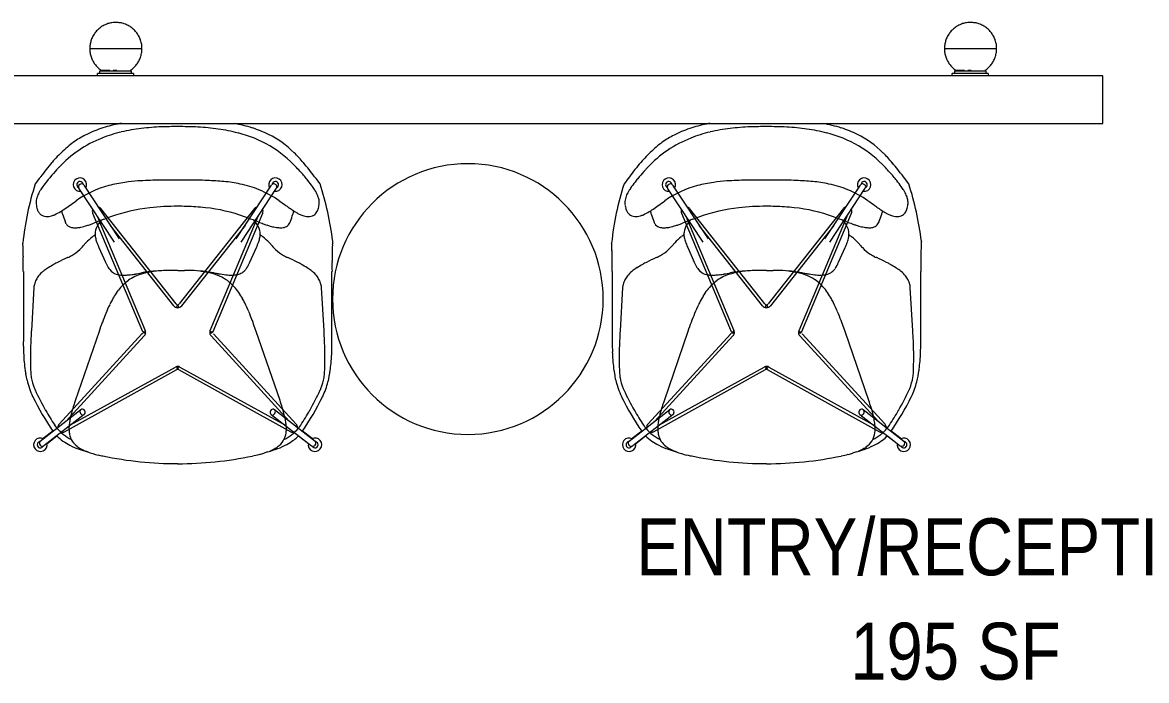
# Model space of a CAD drawing. Header units: inches. Extents: x 46946 to 48441, y 40324 to 42003.
# Drawn here: x 47480.5 to 47598.8, y 40773.7 to 40843 of the extents above; entities that cross this region are included whole.
import ezdxf

# ---------------------------------------------------------------- set-up
doc = ezdxf.new("R2010")
doc.units = ezdxf.units.IN
doc.header["$MEASUREMENT"] = 0
for name, color, linetype, lineweight in [('A-AREA-IDEN', 2, 'Continuous', 9), ('E-LITE-EQPM', 33, 'Continuous', 9), ('I-FURN', 30, 'Continuous', 9), ('I-WALL', 2, 'Continuous', 9)]:
    doc.layers.add(name, color=color, linetype=linetype, lineweight=lineweight)
doc.styles.add('Arial Narrow_2', font='ARIALN.TTF', dxfattribs={"height": 6})

# ---------------------------------------------------------------- blocks, each defined once
blk = doc.blocks.new('HermanMiller_Collection_Nelson_PedestalTable - Vnr Top 26H 28 1_2Dia-1172715-Level 06 - Furniture')
at = {"layer": 'I-FURN'}
for start, end in [(90, 270), (90, 270), (270, 90), (270, 90)]:
    blk.add_arc((0, 0), 14.25, start, end, dxfattribs=at)
blk = doc.blocks.new('LOUNGE_HermanMiller_Collection_Striad_Low-BackLoungeChairWireBase_2018 - Mid-Back Wire Base-V136-Level 06 - Furniture')
at = {"layer": 'I-FURN'}
for p, q in [((0, 16.25), (-6.31, 16.25)), ((-0.06, 15.41), (-4.6, 15.15)), ((8.23, 10.19), (11.55, 14.47)), ((8.76, 9.84), (12.05, 14.08)), ((11.3, 14.15), (10.52, 13.14)), ((11, 12.73), (11.8, 13.76)), ((9.79, 12.49), (0.26, 3.76)), ((4.03, 0.09), (10.58, 11.91)), ((-7.76, 11.61), (-7.78, 11.57)), ((7.29, 10.78), (0.02, 8.28)), ((9.45, 11.75), (0.47, 3.53)), ((3.76, 0.24), (9.86, 11.27)), ((-9.73, 6.15), (-15.41, 9.89)), ((-9.38, 6.67), (-15.07, 10.41)), ((-9.32, 9.66), (-9.01, 9.94)), ((0.03, 3.72), (-12.46, 8.96)), ((-0.09, 3.43), (-12.14, 8.49)), ((-7.28, 7.6), (-8.82, 8.29)), ((-12.94, 8.1), (-2.89, 0.17)), ((-11.16, 7.09), (-2.69, 0.42)), ((-6.41, 0), (-6.41, 0.72)), ((-2.89, -0.17), (-12.94, -8.1)), ((-2.69, -0.42), (-11.16, -7.09)), ((9.86, -11.27), (3.76, -0.24)), ((10.58, -11.91), (4.03, -0.09)), ((-12.14, -8.49), (-0.09, -3.43)), ((0.47, -3.53), (9.45, -11.75)), ((-12.46, -8.96), (0.03, -3.72)), ((0.26, -3.76), (9.79, -12.49)), ((-15.41, -9.89), (-9.73, -6.15)), ((-9.38, -6.67), (-15.07, -10.41)), ((-8.82, -8.29), (-7.27, -7.6)), ((0.02, -8.28), (7.3, -10.78)), ((-9.32, -9.66), (-9.01, -9.94)), ((11.55, -14.47), (8.23, -10.19)), ((8.76, -9.84), (12.05, -14.08)), ((-7.78, -11.57), (-7.76, -11.61)), ((11.8, -13.76), (11, -12.73)), ((10.52, -13.14), (11.3, -14.15)), ((-4.6, -15.15), (-0.06, -15.41)), ((-6.31, -16.25), (0, -16.25))]:
    blk.add_line(p, q, dxfattribs=at)
for centre in [(0.11, 3.54), (-2.65, 0), (3.85, 0), (0.11, -3.54)]:
    blk.add_circle(centre, 0.0925, dxfattribs=at)
for centre, radius, start, end in [((-5.24, -17.39), 33.98, 97.1925, 107.6284), ((-8.98, 20.25), 3.97, 262.5076, 265.3736), ((-8.64, 24.13), 7.86, 265.2158, 266.9322), ((-8.23, 31.7), 15.43, 266.901, 268.2472), ((-7.75, 47.22), 30.96, 268.2378, 269.4017), ((-7.23, 88.08), 71.83, 269.334, 269.904), ((-6.77, 180.13), 163.88, 269.7954, 270.1626), ((3.1, -36.27), 51.78, 91.1588, 93.5014), ((0.33, -176.09), 192.34, 89.8572, 90.0974), ((0.64, -44.25), 60.5, 89.3357, 89.8448), ((0.91, -20.7), 36.95, 88.0441, 89.3295), ((2.68, -18.59), 34.1, 87.2901, 91.0487), ((1.41, -5.67), 21.91, 85.5077, 88.0158), ((1.9, 0.66), 15.56, 82.3291, 85.4812), ((2.17, 2.76), 13.44, 81.7176, 82.2366), ((2.45, 4.48), 11.71, 75.8503, 81.8872), ((4.05, 9.72), 5.76, 82.0248, 87.6122), ((4.14, 10.74), 4.73, 66.732, 81.4113), ((3.21, 7.54), 8.55, 64.8082, 75.7656), ((9.23, -18.8), 41.89, 126.2275, 128.8197), ((-10.67, 7.66), 7.98, 121.6188, 124.9618), ((-12.66, 10.91), 4.17, 113.6673, 121.7391), ((-13.26, 12.26), 2.69, 104.8395, 113.4044), ((-13.54, 13.28), 1.63, 87.7653, 104.7438), ((-13.54, 13.38), 1.53, 78.3733, 87.3072), ((-13.93, 11.23), 3.71, 75.1845, 79.236), ((-13.7, 12.11), 2.81, 71.0828, 75.1217), ((-13.11, 13.8), 1.02, 44.3844, 71.5212), ((-13.24, 13.67), 1.2, 39.8385, 44.6628), ((-13.07, 13.81), 0.984, 6.8666, 39.7682), ((-3.94, 12.27), 3.04, 128.5198, 140.7789), ((-4.33, 12.76), 2.41, 117.2831, 128.4717), ((-4.38, 12.84), 2.32, 103.9068, 116.9211), ((-4.33, 12.66), 2.51, 98.714, 104.1104), ((-4.53, 13.97), 1.18, 93.4352, 98.7338), ((3.8, 9.87), 5.67, 65.4311, 67.0126), ((-5.83, -10.99), 28.64, 60.3964, 65.2627), ((4.39, 10.12), 5.71, 63.9219, 64.4775), ((-5.98, -10.94), 29.18, 55.5761, 63.821), ((11.94, 14.46), 0.709, 258.3949, 206.0631), ((11.94, 14.46), 0.33, 296.384, 168.0741), ((-6.71, 0.27), 17.04, 130.4374, 135.2207), ((0.56, -8.15), 28.16, 128.6663, 130.5971), ((-2.19, -3.14), 21.72, 129.0742, 132.1188), ((-8.47, 4.57), 11.77, 125.0891, 128.988), ((-15.01, 14.14), 2.97, 335.0828, 342.9295), ((-14, 13.83), 1.92, 342.9545, 352.381), ((-13.44, 13.76), 1.35, 352.2845, 7.0701), ((6.2, 5.77), 15.12, 151.3007, 152.9539), ((1.38, 8.42), 9.61, 147.2028, 151.3425), ((-1.47, 10.27), 6.22, 142.3844, 147.3329), ((-2.19, 10.81), 5.32, 140.4566, 142.2594), ((-5.34, -9.94), 27.48, 56.4127, 60.2075), ((-8.67, 3.3), 12.6, 132.9116, 165.9639), ((-11.48, 4.97), 10.34, 135.1101, 153.5648), ((29.74, -38.8), 69.58, 131.9293, 132.4713), ((-33.18, 25.73), 24.55, 324.2773, 325.6076), ((-22.98, 18.76), 12.19, 325.5468, 327.5496), ((-18.51, 15.93), 6.91, 327.4663, 330.9865), ((-13.14, 9.83), 2.44, 74.3358, 79.0739), ((-13.31, 9.22), 3.08, 71.5026, 74.3999), ((-16.46, 14.8), 4.57, 330.8909, 335.2828), ((-17.74, -4.12), 17.13, 68.9814, 71.6055), ((-15.95, 0.52), 12.16, 68.7693, 69.0293), ((-11.96, 10.72), 1.21, 57.2738, 69.7762), ((18.41, -0.43), 28.81, 153.013, 155.2897), ((10.13, 12.12), 0.505, 92.1598, 132.2535), ((7.5, 9.44), 4.24, 37.5947, 56.0538), ((10.17, 12.14), 0.464, 330.9507, 13.8331), ((6.37, 8.56), 5.67, 27.6587, 37.7133), ((7.93, 9.58), 4.4, 36.8036, 45.7953), ((6.79, 8.71), 5.83, 28.5339, 36.8803), ((-15.45, 10.29), 0.709, 352.8134, 300.4816), ((-5.53, 4.84), 10.09, 144.5588, 158.3207), ((-267, 194.17), 312.72, 324.0772, 324.2345), ((-11.76, 11.05), 0.82, 21.2361, 56.5963), ((-11.93, 10.97), 1.01, 13.7575, 21.8572), ((-14.2, 10.87), 3.29, 349.6349, 357.48), ((-12.36, 10.87), 1.45, 4.2953, 13.6883), ((-12.98, 10.81), 2.07, 357.455, 4.5295), ((-12.21, 13.64), 4.9, 313.8696, 326.486), ((-12.24, 13.65), 4.92, 326.5853, 332.3203), ((-11.9, 13.46), 4.54, 332.4411, 335.3514), ((16.24, -14.91), 27.2, 107.6142, 109.195), ((12.34, -2.68), 14.36, 105.5793, 107.5817), ((10.81, 3), 8.48, 98.2874, 105.9036), ((10.4, 5.65), 5.8, 94.3307, 98.0498), ((10.24, 7.74), 3.71, 86.5473, 94.3328), ((10.4, 9.33), 2.11, 39.8897, 88.4024), ((5.33, 7.91), 7.49, 20.4826, 28.6171), ((9.73, 8.75), 3, 30.4017, 40.1729), ((-9.36, 4.02), 12.66, 153.9857, 162.2542), ((-15.45, 10.29), 0.33, 29.4943, 263.8007), ((-19.17, 12.07), 8.41, 341.2863, 343.8504), ((-16.19, 11.22), 5.31, 343.7077, 349.7363), ((-3.86, 3.92), 7.92, 133.5488, 140.3862), ((-37.54, 41.07), 42.23, 312.513, 312.8301), ((8.47, 8.01), 4.46, 22.2384, 30.4279), ((3.26, 7.13), 9.71, 14.1917, 20.5251), ((6.18, 7.04), 6.94, 17.2739, 20.8314), ((-3.67, 4.1), 12.1, 158.3207, 168.1584), ((-12.63, 8.49), 0.501, 192.6383, 231.6614), ((-12.64, 8.51), 0.483, 90.0182, 114.9216), ((-12.64, 8.51), 0.483, 67.2089, 89.99), ((129.06, -44.78), 150.34, 159.2516, 159.6853), ((-9.81, 6.17), 2.64, 125.9981, 136.1649), ((-73.98, 32.13), 66.78, 339.2618, 339.749), ((-10.16, 6.66), 2.04, 98.7294, 126.0937), ((-24.84, 13.99), 14.4, 339.7853, 341.2898), ((-10.24, 7.38), 1.31, 91.3186, 99.7341), ((-10.23, 6.87), 1.82, 79.091, 91.4564), ((-1.55, 2.06), 10.88, 140.6224, 142.4688), ((-10.38, 6), 2.7, 74.397, 79.4545), ((-10.66, 4.97), 3.77, 70.6067, 74.4113), ((-10.91, 4.25), 4.54, 69.1272, 70.7687), ((-12.17, 0.89), 8.12, 66.892, 69.2029), ((-12.79, -0.58), 9.72, 65.8462, 66.9366), ((3.12, 6.07), 10.16, 14.5033, 17.3602), ((-0.22, 5.18), 13.61, 11.4286, 14.6199), ((-5.99, 2.99), 16.18, 162.4014, 169.4578), ((54.3, -16.99), 70.58, 159.767, 160.0831), ((-9.87, 1.77), 6.38, 63.1982, 66.0111), ((-8.42, 4.63), 3.17, 55.8197, 63.3495), ((-7.63, 5.8), 1.76, 42.6266, 55.589), ((4.13, -7.17), 15.92, 112.9506, 116.5931), ((6.86, -13.57), 22.87, 110.4478, 112.9886), ((12.19, -27.76), 38.03, 109.2761, 110.4999), ((18.34, -45.14), 56.47, 108.9356, 109.3475), ((-25.09, -0.02), 39.03, 0.0239, 11.6669), ((-3.52, 1.79), 17.95, 165.2721, 172.0738), ((0.5, 3.22), 16.36, 168.1317, 174.215), ((4.79, 0.96), 17.92, 160.1232, 173.7386), ((-7.42, 6.01), 1.46, 21.0193, 42.2395), ((-7.82, 5.85), 1.9, 7.4813, 21.1536), ((-8.73, 5.73), 2.81, 359.6895, 7.5883), ((-1.67, 2.57), 4.54, 131.9315, 155.9921), ((-0.72, 1.53), 5.95, 124.4198, 132.0052), ((0.53, -0.28), 8.15, 118.9581, 124.4968), ((1.73, -2.38), 10.56, 116.5706, 119.1406), ((9.87, 2.24), 25.77, 174.1348, 178.0002), ((-21.2, 6.9), 15.35, 350.211, 353.2104), ((-12.8, 5.89), 6.89, 353.3293, 355.9689), ((-10.5, 5.72), 4.58, 355.962, 359.8835), ((3.63, 0.82), 25.17, 172.1317, 177.0024), ((7.07, 1.33), 13.45, 169.382, 174.4497), ((-30.83, 8.5), 25.11, 349.2243, 350.3421), ((-0.73, 2.2), 5.54, 156.3897, 168.0114), ((0.39, 4.56), 0.922, 247.0885, 249.1278), ((0.24, 4.17), 0.495, 249.1278, 252.9159), ((26.98, 1.5), 42.9, 177.8198, 179.2143), ((9.51, 0.37), 22.67, 173.55, 178.6581), ((10.82, 0.95), 17.23, 174.4075, 178.388), ((9.14, 0), 15.65, 167.6373, 172.0013), ((0.29, 4.3), 0.953, 247.8496, 251.2929), ((0.2, 4.04), 0.671, 251.2234, 256.1437), ((0.16, 3.89), 0.518, 256.0791, 262.4923), ((0.15, 3.75), 0.379, 262.2065, 287.2319), ((0.14, 3.77), 0.402, 287.925, 300.3283), ((0.03, 3.95), 0.617, 300.4438, 311.1012), ((-0.62, 4.71), 1.61, 310.6135, 312.6305), ((18.43, 0.08), 39.99, 177.0529, 180.1154), ((104.81, 0.58), 120.74, 179.2827, 180.2749), ((15.35, 0.79), 21.76, 178.3021, 180.1935), ((16.91, -0.13), 38.47, 179.8081, 182.3503), ((21.16, 0.03), 34.33, 178.5471, 180.0465), ((12.73, -0.11), 25.9, 179.7549, 186.2238), ((56.36, -0.11), 62.77, 179.9021, 180.7763), ((-3.03, 0), 0.226, 309.0844, 46.2351), ((-3.03, 0), 0.538, 308.5824, 51.4176), ((4.2, 0), 0.506, 172.7278, 208.6462), ((4.19, 0), 0.495, 151.1677, 173.183), ((4.2, 0), 0.193, 152.0079, 181.2751), ((-25.03, 0.01), 38.96, 348.328, 359.9855), ((108.83, -0.64), 124.76, 179.7062, 180.6675), ((23.15, -0.53), 29.56, 180.8371, 182.2309), ((4.21, 0), 0.2, 180.7634, 197.5402), ((4.18, -0.01), 0.176, 197.7227, 208.6892), ((4.96, -0.7), 26.51, 182.1685, 186.7815), ((18.46, -1.74), 34.38, 180.5897, 184.0719), ((13.48, -0.89), 19.87, 182.2675, 184.3367), ((9.09, 0), 15.61, 188.414, 192.4179), ((4.57, -1.03), 17.68, 186.1372, 199.9662), ((6.8, -1.42), 13.18, 184.2174, 190.4292), ((-0.2, -2.05), 6.09, 192.3994, 196.8001), ((0.37, -4.51), 1.17, 110.0382, 112.8469), ((0.19, -4), 0.636, 100.0461, 110.4837), ((0.15, -3.77), 0.401, 82.0717, 100.0789), ((0.14, -3.75), 0.381, 59.3686, 81.2457), ((0.06, -3.9), 0.55, 53.77, 59.7744), ((-0.05, -4.05), 0.741, 49.4024, 53.8212), ((-0.41, -4.48), 1.3, 47.1225, 49.6153), ((-2.8, -1.65), 18.69, 186.7085, 193.2562), ((4.85, -2.66), 20.74, 184.1959, 188.0327), ((-31.83, -8.73), 26.14, 9.4204, 10.8467), ((-19.3, -6.63), 13.44, 7.2818, 9.3419), ((-1.42, -2.45), 4.81, 196.5012, 214.6586), ((-0.11, -4.13), 0.526, 49.3022, 52.8174), ((-0.51, -4.59), 1.14, 47.2352, 49.2779), ((-1.24, -3.52), 14.59, 188.0283, 194.8403), ((-14.88, -6.06), 8.98, 4.1936, 7.236), ((-8.52, -5.74), 2.6, 350.4014, 358.8998), ((-10.21, -5.71), 4.29, 358.941, 4.1723), ((-1.44, -2.37), 4.83, 215.5242, 233.2651), ((-0.53, -2), 21.73, 190.4026, 190.8528), ((-6.38, -3.12), 15.78, 190.8558, 197.5253), ((-6.91, -2.64), 14.46, 193.179, 201.641), ((63.11, 20.15), 79.94, 199.9043, 200.4438), ((-7.44, -6), 1.49, 308.9592, 341.5069), ((-7.84, -5.86), 1.92, 341.2826, 350.3078), ((0.06, -0.45), 7.28, 232.8192, 239.0122), ((1.62, 2.17), 10.32, 239.0646, 243.4487), ((3.61, 6.09), 14.72, 243.3475, 244.1349), ((-9.77, -4.19), 12.22, 197.5008, 206.1151), ((-8.94, -3.51), 12.25, 201.3354, 227.357), ((-5.13, -4.61), 10.55, 194.53, 215.2146), ((-12.63, -8.49), 0.501, 128.3386, 167.3617), ((197.02, 70.37), 222.96, 200.5164, 200.8089), ((-9.64, -6.01), 2.87, 223.9541, 226.7714), ((-9.95, -6.35), 2.41, 226.5171, 237.6087), ((-9.44, -2.67), 5.39, 293.7842, 296.9999), ((-8.49, -4.51), 3.32, 296.7637, 302.1417), ((-7.82, -5.55), 2.08, 301.9, 309.3495), ((4.72, 8.45), 17.33, 244.2537, 247.6006), ((7.95, 16.33), 25.84, 247.6359, 249.8833), ((15.14, 35.97), 46.76, 249.8833, 251.1285), ((-3.27, -4.52), 16.73, 346.6816, 348.4273), ((-12.64, -8.51), 0.483, 245.0784, 269.9818), ((-12.64, -8.51), 0.483, 270.01, 292.7911), ((-29.77, -15.77), 19.64, 19.5696, 20.682), ((-21.03, -12.67), 10.37, 17.4769, 19.5737), ((-10.17, -6.69), 2.01, 237.5546, 262.1524), ((-10.24, -7.3), 1.39, 261.5633, 263.9602), ((-10.22, -7.04), 1.66, 264.3682, 277.7277), ((-1.55, -2.06), 10.88, 217.5321, 219.3776), ((-10.37, -6), 2.7, 277.9052, 288.0331), ((-3.86, -3.92), 7.92, 219.6138, 226.4512), ((-10.91, -4.25), 4.54, 287.6293, 290.8728), ((-12.37, -0.4), 8.65, 290.8528, 294.2477), ((7.44, -7.54), 5.59, 333.3195, 339.8349), ((4.03, -6.3), 9.23, 339.6543, 347.0135), ((-11.78, -5.18), 9.98, 206.0916, 214.2631), ((-15.45, -10.29), 0.709, 59.5184, 7.1866), ((-15.45, -10.29), 0.33, 96.1993, 330.5057), ((-16.78, -11.36), 5.92, 11.4034, 17.7269), ((-14.64, -10.92), 3.74, 4.393, 11.3496), ((-13.36, -10.81), 2.45, 358.0639, 4.1409), ((-37.54, -41.07), 42.23, 47.1699, 47.487), ((-12.21, -13.64), 4.9, 33.514, 46.1304), ((10.44, -9.36), 2.07, 281.2311, 323.6596), ((4.98, -7.75), 7.88, 332.8778, 340.6612), ((9.33, -8.48), 3.49, 322.768, 333.267), ((2.72, -6.96), 10.28, 340.6562, 345.659), ((-11.09, -4.64), 10.85, 214.5691, 223.2956), ((-251.44, -182.75), 293.43, 35.7307, 35.8981), ((-33.41, -25.89), 24.83, 34.0718, 35.7145), ((-12.05, -10.54), 1.41, 291.0772, 294.4559), ((-11.95, -10.74), 1.19, 294.2051, 300.6011), ((-11.76, -11.05), 0.817, 299.8491, 343.3825), ((-12.18, -10.9), 1.27, 342.3462, 352.662), ((-12.69, -10.83), 1.78, 352.6258, 357.9446), ((-12.24, -13.65), 4.92, 27.6797, 33.4147), ((-11.9, -13.46), 4.54, 24.6486, 27.5589), ((18.41, 0.43), 28.81, 204.7103, 206.987), ((15.97, 14.37), 26.6, 250.9942, 252.0466), ((13.27, 5.98), 17.79, 251.9664, 254.384), ((11.43, -0.61), 10.94, 254.4068, 257.0296), ((10.57, -4.49), 6.97, 256.7445, 263.9594), ((10.24, -7.59), 3.86, 263.9886, 273.343), ((10.3, -8.75), 2.69, 273.4553, 281.5294), ((6.37, -8.56), 5.67, 322.2867, 332.3413), ((6.4, -8.47), 6.29, 325.0027, 332.8101), ((-7.44, -1.18), 15.88, 223.3592, 229.3645), ((15.89, 23.71), 49.11, 227.5639, 227.9407), ((5.17, 11.71), 33.01, 227.8111, 229.5243), ((-21.29, -17.66), 10.18, 31.5641, 33.9665), ((-13.15, -9.83), 2.44, 281.0661, 285.2791), ((-16.91, -15.01), 5.06, 23.9511, 31.9042), ((-13.35, -9.1), 3.2, 285.3288, 288.5023), ((-17.84, 4.4), 17.42, 288.4167, 290.9968), ((-14.94, -14.12), 2.9, 17.0146, 23.68), ((-15.91, -0.61), 12.06, 290.9697, 291.2317), ((6.2, -5.77), 15.12, 207.0461, 208.6993), ((-5.34, 9.94), 27.48, 299.7925, 303.5873), ((10.13, -12.12), 0.505, 227.7465, 267.8402), ((7.5, -9.44), 4.24, 303.9462, 322.4053), ((10.17, -12.14), 0.464, 346.1669, 29.0493), ((7.89, -9.54), 4.46, 314.1737, 325.1833), ((0.36, 7.91), 27.86, 229.3767, 233.3072), ((-3.77, 1.24), 19.24, 229.5281, 230.9879), ((-8.17, -4.25), 12.21, 230.8301, 234.5964), ((-11.27, -8.61), 6.86, 234.5913, 238.499), ((-13.09, -13.8), 1, 320.5145, 355.9612), ((-14.03, -13.84), 1.94, 7.676, 16.9494), ((-13.51, -13.76), 1.42, 355.6786, 7.5055), ((1.38, -8.42), 9.61, 208.6575, 212.7972), ((-1.47, -10.27), 6.22, 212.6671, 217.6156), ((-2.19, -10.81), 5.32, 217.7406, 219.5434), ((-3.94, -12.27), 3.04, 219.2211, 231.4802), ((-5.83, 10.99), 28.64, 294.7373, 299.6036), ((-5.96, 10.9), 29.14, 296.1735, 304.4296), ((11.94, -14.46), 0.709, 153.9369, 101.6051), ((11.94, -14.46), 0.33, 191.9259, 63.616), ((29.95, 47.02), 76.9, 233.0392, 233.7461), ((-6.36, 13.2), 29.65, 251.9906, 264.3212), ((-12.38, -10.42), 4.74, 238.4596, 242.1097), ((-13.08, -11.79), 3.2, 241.7256, 251.1942), ((-13.46, -12.92), 2, 251.162, 259.7306), ((-13.54, -13.4), 1.51, 259.4008, 281.6059), ((-13.91, -11.3), 3.64, 280.6982, 284.8584), ((-13.68, -12.19), 2.73, 284.8164, 288.9753), ((-13.18, -13.65), 1.18, 288.9831, 292.4089), ((-13.1, -13.82), 1, 292.263, 311.6776), ((-13.22, -13.69), 1.17, 311.7416, 320.2244), ((-4.33, -12.76), 2.41, 231.5283, 242.7169), ((-4.38, -12.84), 2.32, 243.0789, 256.0932), ((-4.33, -12.66), 2.51, 255.8896, 261.286), ((-4.53, -13.97), 1.18, 261.2662, 266.5648), ((4.14, -10.74), 4.73, 278.5887, 293.268), ((3.17, -7.44), 8.65, 283.0717, 295.1423), ((3.8, -9.87), 5.67, 292.9874, 294.5689), ((4.35, -10.05), 5.79, 295.5261, 296.0746), ((-8.48, -26.51), 10.24, 92.2802, 94.5784), ((-8.01, -37.47), 21.21, 91.3084, 92.3538), ((-7.51, -61.08), 44.83, 90.426, 91.2696), ((-6.77, -180.88), 164.62, 89.8385, 90.3723), ((3.1, 36.27), 51.78, 266.4986, 268.8412), ((0.33, 175.99), 192.24, 269.9026, 270.0629), ((0.52, 69.37), 85.62, 270.013, 270.373), ((0.77, 30.46), 46.72, 270.373, 271.0326), ((1.06, 15.05), 31.29, 271.0201, 272.0047), ((2.68, 18.59), 34.1, 268.9513, 272.7099), ((1.28, 8.61), 24.86, 272.0027, 272.2852), ((1.48, 4.56), 20.8, 272.1892, 274.8923), ((2, -1.48), 14.74, 274.8965, 278.2202), ((2.19, -2.93), 13.27, 278.2711, 279.9278), ((4.05, -9.72), 5.76, 272.3878, 277.9752), ((2.54, -4.85), 11.33, 279.8751, 283.2253)]:
    blk.add_arc(centre, radius, start, end, dxfattribs=at)
for centre, major_axis, ratio, start_param, end_param in [((11.8, 14.27), (-0.247, 0.191), 0.908335, 3.141593, 6.283185), ((-15.24, 10.15), (0.172, 0.261), 0.895897, 0, 3.141593), ((8.5, 10.01), (-0.293, 0.118), 0.860564, 3.514903, 9.184789), ((-15.24, -10.15), (-0.172, 0.261), 0.895897, 0, 0.937178), ((-15.24, -10.15), (-0.172, 0.261), 0.895897, 0.937178, 1.618202), ((-15.24, -10.15), (-0.172, 0.261), 0.895897, 1.618202, 3.141593), ((8.5, -10.01), (0.293, 0.118), 0.860564, 0.239988, 5.909875), ((11.8, -14.27), (0.247, 0.191), 0.908335, 5.669887, 6.283185), ((11.8, -14.27), (0.247, 0.191), 0.908335, 3.141593, 5.669887)]:
    blk.add_ellipse(centre, major_axis=major_axis, ratio=ratio, start_param=start_param, end_param=end_param, dxfattribs=at)
blk = doc.blocks.new('LOUNGE_HermanMiller_Collection_Striad_Low-BackLoungeChairWireBase_2018 - Mid-Back Wire Base-V137-Level 06 - Furniture')
at = {"layer": 'I-FURN'}
for p, q in [((0, 16.25), (-6.31, 16.25)), ((-0.06, 15.41), (-4.6, 15.15)), ((8.23, 10.19), (11.55, 14.47)), ((8.76, 9.84), (12.05, 14.08)), ((11.3, 14.15), (10.52, 13.14)), ((11, 12.73), (11.8, 13.76)), ((9.79, 12.49), (0.26, 3.76)), ((4.03, 0.09), (10.58, 11.91)), ((-7.76, 11.61), (-7.78, 11.57)), ((7.29, 10.78), (0.02, 8.28)), ((9.45, 11.75), (0.47, 3.53)), ((3.76, 0.24), (9.86, 11.27)), ((-9.73, 6.15), (-15.41, 9.89)), ((-9.38, 6.67), (-15.07, 10.41)), ((-9.32, 9.66), (-9.01, 9.94)), ((0.03, 3.72), (-12.46, 8.96)), ((-0.09, 3.43), (-12.14, 8.49)), ((-7.28, 7.6), (-8.82, 8.29)), ((-12.94, 8.1), (-2.89, 0.17)), ((-11.16, 7.09), (-2.69, 0.42)), ((-6.41, 0), (-6.41, 0.72)), ((-2.89, -0.17), (-12.94, -8.1)), ((-2.69, -0.42), (-11.16, -7.09)), ((9.86, -11.27), (3.76, -0.24)), ((10.58, -11.91), (4.03, -0.09)), ((-12.14, -8.49), (-0.09, -3.43)), ((0.47, -3.53), (9.45, -11.75)), ((-12.46, -8.96), (0.03, -3.72)), ((0.26, -3.76), (9.79, -12.49)), ((-15.41, -9.89), (-9.73, -6.15)), ((-9.38, -6.67), (-15.07, -10.41)), ((-8.82, -8.29), (-7.27, -7.6)), ((0.02, -8.28), (7.3, -10.78)), ((-9.32, -9.66), (-9.01, -9.94)), ((11.55, -14.47), (8.23, -10.19)), ((8.76, -9.84), (12.05, -14.08)), ((-7.78, -11.57), (-7.76, -11.61)), ((11.8, -13.76), (11, -12.73)), ((10.52, -13.14), (11.3, -14.15)), ((-4.6, -15.15), (-0.06, -15.41)), ((-6.31, -16.25), (0, -16.25))]:
    blk.add_line(p, q, dxfattribs=at)
for centre in [(0.11, 3.54), (-2.65, 0), (3.85, 0), (0.11, -3.54)]:
    blk.add_circle(centre, 0.0925, dxfattribs=at)
for centre, radius, start, end in [((-5.24, -17.39), 33.98, 97.1925, 107.6284), ((-8.98, 20.25), 3.97, 262.5076, 265.3736), ((-8.64, 24.13), 7.86, 265.2158, 266.9322), ((-8.23, 31.7), 15.43, 266.901, 268.2472), ((-7.75, 47.22), 30.96, 268.2378, 269.4017), ((-7.23, 88.08), 71.83, 269.334, 269.904), ((-6.77, 180.13), 163.88, 269.7954, 270.1626), ((3.1, -36.27), 51.78, 91.1588, 93.5014), ((0.33, -176.09), 192.34, 89.8572, 90.0974), ((0.64, -44.25), 60.5, 89.3357, 89.8448), ((0.91, -20.7), 36.95, 88.0441, 89.3295), ((2.68, -18.59), 34.1, 87.2901, 91.0487), ((1.41, -5.67), 21.91, 85.5077, 88.0158), ((1.9, 0.66), 15.56, 82.3291, 85.4812), ((2.17, 2.76), 13.44, 81.7176, 82.2366), ((2.45, 4.48), 11.71, 75.8503, 81.8872), ((4.05, 9.72), 5.76, 82.0248, 87.6122), ((4.14, 10.74), 4.73, 66.732, 81.4113), ((3.21, 7.54), 8.55, 64.8082, 75.7656), ((9.23, -18.8), 41.89, 126.2275, 128.8197), ((-10.67, 7.66), 7.98, 121.6188, 124.9618), ((-12.66, 10.91), 4.17, 113.6673, 121.7391), ((-13.26, 12.26), 2.69, 104.8395, 113.4044), ((-13.54, 13.28), 1.63, 87.7653, 104.7438), ((-13.54, 13.38), 1.53, 78.3733, 87.3072), ((-13.93, 11.23), 3.71, 75.1845, 79.236), ((-13.7, 12.11), 2.81, 71.0828, 75.1217), ((-13.11, 13.8), 1.02, 44.3844, 71.5212), ((-13.24, 13.67), 1.2, 39.8385, 44.6628), ((-13.07, 13.81), 0.984, 6.8666, 39.7682), ((-3.94, 12.27), 3.04, 128.5198, 140.7789), ((-4.33, 12.76), 2.41, 117.2831, 128.4717), ((-4.38, 12.84), 2.32, 103.9068, 116.9211), ((-4.33, 12.66), 2.51, 98.714, 104.1104), ((-4.53, 13.97), 1.18, 93.4352, 98.7338), ((3.8, 9.87), 5.67, 65.4311, 67.0126), ((-5.83, -10.99), 28.64, 60.3964, 65.2627), ((4.39, 10.12), 5.71, 63.9219, 64.4775), ((-5.98, -10.94), 29.18, 55.5761, 63.821), ((11.94, 14.46), 0.709, 258.3949, 206.0631), ((11.94, 14.46), 0.33, 296.384, 168.0741), ((-6.71, 0.27), 17.04, 130.4374, 135.2207), ((0.56, -8.15), 28.16, 128.6663, 130.5971), ((-2.19, -3.14), 21.72, 129.0742, 132.1188), ((-8.47, 4.57), 11.77, 125.0891, 128.988), ((-15.01, 14.14), 2.97, 335.0828, 342.9295), ((-14, 13.83), 1.92, 342.9545, 352.381), ((-13.44, 13.76), 1.35, 352.2845, 7.0701), ((6.2, 5.77), 15.12, 151.3007, 152.9539), ((1.38, 8.42), 9.61, 147.2028, 151.3425), ((-1.47, 10.27), 6.22, 142.3844, 147.3329), ((-2.19, 10.81), 5.32, 140.4566, 142.2594), ((-5.34, -9.94), 27.48, 56.4127, 60.2075), ((-8.67, 3.3), 12.6, 132.9116, 165.9639), ((-11.48, 4.97), 10.34, 135.1101, 153.5648), ((29.74, -38.8), 69.58, 131.9293, 132.4713), ((-33.18, 25.73), 24.55, 324.2773, 325.6076), ((-22.98, 18.76), 12.19, 325.5468, 327.5496), ((-18.51, 15.93), 6.91, 327.4663, 330.9865), ((-13.14, 9.83), 2.44, 74.3358, 79.0739), ((-13.31, 9.22), 3.08, 71.5026, 74.3999), ((-16.46, 14.8), 4.57, 330.8909, 335.2828), ((-17.74, -4.12), 17.13, 68.9814, 71.6055), ((-15.95, 0.52), 12.16, 68.7693, 69.0293), ((-11.96, 10.72), 1.21, 57.2738, 69.7762), ((18.41, -0.43), 28.81, 153.013, 155.2897), ((10.13, 12.12), 0.505, 92.1598, 132.2535), ((7.5, 9.44), 4.24, 37.5947, 56.0538), ((10.17, 12.14), 0.464, 330.9507, 13.8331), ((6.37, 8.56), 5.67, 27.6587, 37.7133), ((7.93, 9.58), 4.4, 36.8036, 45.7953), ((6.79, 8.71), 5.83, 28.5339, 36.8803), ((-15.45, 10.29), 0.709, 352.8134, 300.4816), ((-5.53, 4.84), 10.09, 144.5588, 158.3207), ((-267, 194.17), 312.72, 324.0772, 324.2345), ((-11.76, 11.05), 0.82, 21.2361, 56.5963), ((-11.93, 10.97), 1.01, 13.7575, 21.8572), ((-14.2, 10.87), 3.29, 349.6349, 357.48), ((-12.36, 10.87), 1.45, 4.2953, 13.6883), ((-12.98, 10.81), 2.07, 357.455, 4.5295), ((-12.21, 13.64), 4.9, 313.8696, 326.486), ((-12.24, 13.65), 4.92, 326.5853, 332.3203), ((-11.9, 13.46), 4.54, 332.4411, 335.3514), ((16.24, -14.91), 27.2, 107.6142, 109.195), ((12.34, -2.68), 14.36, 105.5793, 107.5817), ((10.81, 3), 8.48, 98.2874, 105.9036), ((10.4, 5.65), 5.8, 94.3307, 98.0498), ((10.24, 7.74), 3.71, 86.5473, 94.3328), ((10.4, 9.33), 2.11, 39.8897, 88.4024), ((5.33, 7.91), 7.49, 20.4826, 28.6171), ((9.73, 8.75), 3, 30.4017, 40.1729), ((-9.36, 4.02), 12.66, 153.9857, 162.2542), ((-15.45, 10.29), 0.33, 29.4943, 263.8007), ((-19.17, 12.07), 8.41, 341.2863, 343.8504), ((-16.19, 11.22), 5.31, 343.7077, 349.7363), ((-3.86, 3.92), 7.92, 133.5488, 140.3862), ((-37.54, 41.07), 42.23, 312.513, 312.8301), ((8.47, 8.01), 4.46, 22.2384, 30.4279), ((3.26, 7.13), 9.71, 14.1917, 20.5251), ((6.18, 7.04), 6.94, 17.2739, 20.8314), ((-3.67, 4.1), 12.1, 158.3207, 168.1584), ((-12.63, 8.49), 0.501, 192.6383, 231.6614), ((-12.64, 8.51), 0.483, 90.0182, 114.9216), ((-12.64, 8.51), 0.483, 67.2089, 89.99), ((129.06, -44.78), 150.34, 159.2516, 159.6853), ((-9.81, 6.17), 2.64, 125.9981, 136.1649), ((-73.98, 32.13), 66.78, 339.2618, 339.749), ((-10.16, 6.66), 2.04, 98.7294, 126.0937), ((-24.84, 13.99), 14.4, 339.7853, 341.2898), ((-10.24, 7.38), 1.31, 91.3186, 99.7341), ((-10.23, 6.87), 1.82, 79.091, 91.4564), ((-1.55, 2.06), 10.88, 140.6224, 142.4688), ((-10.38, 6), 2.7, 74.397, 79.4545), ((-10.66, 4.97), 3.77, 70.6067, 74.4113), ((-10.91, 4.25), 4.54, 69.1272, 70.7687), ((-12.17, 0.89), 8.12, 66.892, 69.2029), ((-12.79, -0.58), 9.72, 65.8462, 66.9366), ((3.12, 6.07), 10.16, 14.5033, 17.3602), ((-0.22, 5.18), 13.61, 11.4286, 14.6199), ((-5.99, 2.99), 16.18, 162.4014, 169.4578), ((54.3, -16.99), 70.58, 159.767, 160.0831), ((-9.87, 1.77), 6.38, 63.1982, 66.0111), ((-8.42, 4.63), 3.17, 55.8197, 63.3495), ((-7.63, 5.8), 1.76, 42.6266, 55.589), ((4.13, -7.17), 15.92, 112.9506, 116.5931), ((6.86, -13.57), 22.87, 110.4478, 112.9886), ((12.19, -27.76), 38.03, 109.2761, 110.4999), ((18.34, -45.14), 56.47, 108.9356, 109.3475), ((-25.09, -0.02), 39.03, 0.0239, 11.6669), ((-3.52, 1.79), 17.95, 165.2721, 172.0738), ((0.5, 3.22), 16.36, 168.1317, 174.215), ((4.79, 0.96), 17.92, 160.1232, 173.7386), ((-7.42, 6.01), 1.46, 21.0193, 42.2395), ((-7.82, 5.85), 1.9, 7.4813, 21.1536), ((-8.73, 5.73), 2.81, 359.6895, 7.5883), ((-1.67, 2.57), 4.54, 131.9315, 155.9921), ((-0.72, 1.53), 5.95, 124.4198, 132.0052), ((0.53, -0.28), 8.15, 118.9581, 124.4968), ((1.73, -2.38), 10.56, 116.5706, 119.1406), ((9.87, 2.24), 25.77, 174.1348, 178.0002), ((-21.2, 6.9), 15.35, 350.211, 353.2104), ((-12.8, 5.89), 6.89, 353.3293, 355.9689), ((-10.5, 5.72), 4.58, 355.962, 359.8835), ((3.63, 0.82), 25.17, 172.1317, 177.0024), ((7.07, 1.33), 13.45, 169.382, 174.4497), ((-30.83, 8.5), 25.11, 349.2243, 350.3421), ((-0.73, 2.2), 5.54, 156.3897, 168.0114), ((0.39, 4.56), 0.922, 247.0885, 249.1278), ((0.24, 4.17), 0.495, 249.1278, 252.9159), ((26.98, 1.5), 42.9, 177.8198, 179.2143), ((9.51, 0.37), 22.67, 173.55, 178.6581), ((10.82, 0.95), 17.23, 174.4075, 178.388), ((9.14, 0), 15.65, 167.6373, 172.0013), ((0.29, 4.3), 0.953, 247.8496, 251.2929), ((0.2, 4.04), 0.671, 251.2234, 256.1437), ((0.16, 3.89), 0.518, 256.0791, 262.4923), ((0.15, 3.75), 0.379, 262.2065, 287.2319), ((0.14, 3.77), 0.402, 287.925, 300.3283), ((0.03, 3.95), 0.617, 300.4438, 311.1012), ((-0.62, 4.71), 1.61, 310.6135, 312.6305), ((18.43, 0.08), 39.99, 177.0529, 180.1154), ((104.81, 0.58), 120.74, 179.2827, 180.2749), ((15.35, 0.79), 21.76, 178.3021, 180.1935), ((16.91, -0.13), 38.47, 179.8081, 182.3503), ((21.16, 0.03), 34.33, 178.5471, 180.0465), ((12.73, -0.11), 25.9, 179.7549, 186.2238), ((56.36, -0.11), 62.77, 179.9021, 180.7763), ((-3.03, 0), 0.226, 309.0844, 46.2351), ((-3.03, 0), 0.538, 308.5824, 51.4176), ((4.2, 0), 0.506, 172.7278, 208.6462), ((4.19, 0), 0.495, 151.1677, 173.183), ((4.2, 0), 0.193, 152.0079, 181.2751), ((-25.03, 0.01), 38.96, 348.328, 359.9855), ((108.83, -0.64), 124.76, 179.7062, 180.6675), ((23.15, -0.53), 29.56, 180.8371, 182.2309), ((4.21, 0), 0.2, 180.7634, 197.5402), ((4.18, -0.01), 0.176, 197.7227, 208.6892), ((4.96, -0.7), 26.51, 182.1685, 186.7815), ((18.46, -1.74), 34.38, 180.5897, 184.0719), ((13.48, -0.89), 19.87, 182.2675, 184.3367), ((9.09, 0), 15.61, 188.414, 192.4179), ((4.57, -1.03), 17.68, 186.1372, 199.9662), ((6.8, -1.42), 13.18, 184.2174, 190.4292), ((-0.2, -2.05), 6.09, 192.3994, 196.8001), ((0.37, -4.51), 1.17, 110.0382, 112.8469), ((0.19, -4), 0.636, 100.0461, 110.4837), ((0.15, -3.77), 0.401, 82.0717, 100.0789), ((0.14, -3.75), 0.381, 59.3686, 81.2457), ((0.06, -3.9), 0.55, 53.77, 59.7744), ((-0.05, -4.05), 0.741, 49.4024, 53.8212), ((-0.41, -4.48), 1.3, 47.1225, 49.6153), ((-2.8, -1.65), 18.69, 186.7085, 193.2562), ((4.85, -2.66), 20.74, 184.1959, 188.0327), ((-31.83, -8.73), 26.14, 9.4204, 10.8467), ((-19.3, -6.63), 13.44, 7.2818, 9.3419), ((-1.42, -2.45), 4.81, 196.5012, 214.6586), ((-0.11, -4.13), 0.526, 49.3022, 52.8174), ((-0.51, -4.59), 1.14, 47.2352, 49.2779), ((-1.24, -3.52), 14.59, 188.0283, 194.8403), ((-14.88, -6.06), 8.98, 4.1936, 7.236), ((-8.52, -5.74), 2.6, 350.4014, 358.8998), ((-10.21, -5.71), 4.29, 358.941, 4.1723), ((-1.44, -2.37), 4.83, 215.5242, 233.2651), ((-0.53, -2), 21.73, 190.4026, 190.8528), ((-6.38, -3.12), 15.78, 190.8558, 197.5253), ((-6.91, -2.64), 14.46, 193.179, 201.641), ((63.11, 20.15), 79.94, 199.9043, 200.4438), ((-7.44, -6), 1.49, 308.9592, 341.5069), ((-7.84, -5.86), 1.92, 341.2826, 350.3078), ((0.06, -0.45), 7.28, 232.8192, 239.0122), ((1.62, 2.17), 10.32, 239.0646, 243.4487), ((3.61, 6.09), 14.72, 243.3475, 244.1349), ((-9.77, -4.19), 12.22, 197.5008, 206.1151), ((-8.94, -3.51), 12.25, 201.3354, 227.357), ((-5.13, -4.61), 10.55, 194.53, 215.2146), ((-12.63, -8.49), 0.501, 128.3386, 167.3617), ((197.02, 70.37), 222.96, 200.5164, 200.8089), ((-9.64, -6.01), 2.87, 223.9541, 226.7714), ((-9.95, -6.35), 2.41, 226.5171, 237.6087), ((-9.44, -2.67), 5.39, 293.7842, 296.9999), ((-8.49, -4.51), 3.32, 296.7637, 302.1417), ((-7.82, -5.55), 2.08, 301.9, 309.3495), ((4.72, 8.45), 17.33, 244.2537, 247.6006), ((7.95, 16.33), 25.84, 247.6359, 249.8833), ((15.14, 35.97), 46.76, 249.8833, 251.1285), ((-3.27, -4.52), 16.73, 346.6816, 348.4273), ((-12.64, -8.51), 0.483, 245.0784, 269.9818), ((-12.64, -8.51), 0.483, 270.01, 292.7911), ((-29.77, -15.77), 19.64, 19.5696, 20.682), ((-21.03, -12.67), 10.37, 17.4769, 19.5737), ((-10.17, -6.69), 2.01, 237.5546, 262.1524), ((-10.24, -7.3), 1.39, 261.5633, 263.9602), ((-10.22, -7.04), 1.66, 264.3682, 277.7277), ((-1.55, -2.06), 10.88, 217.5321, 219.3776), ((-10.37, -6), 2.7, 277.9052, 288.0331), ((-3.86, -3.92), 7.92, 219.6138, 226.4512), ((-10.91, -4.25), 4.54, 287.6293, 290.8728), ((-12.37, -0.4), 8.65, 290.8528, 294.2477), ((7.44, -7.54), 5.59, 333.3195, 339.8349), ((4.03, -6.3), 9.23, 339.6543, 347.0135), ((-11.78, -5.18), 9.98, 206.0916, 214.2631), ((-15.45, -10.29), 0.709, 59.5184, 7.1866), ((-15.45, -10.29), 0.33, 96.1993, 330.5057), ((-16.78, -11.36), 5.92, 11.4034, 17.7269), ((-14.64, -10.92), 3.74, 4.393, 11.3496), ((-13.36, -10.81), 2.45, 358.0639, 4.1409), ((-37.54, -41.07), 42.23, 47.1699, 47.487), ((-12.21, -13.64), 4.9, 33.514, 46.1304), ((10.44, -9.36), 2.07, 281.2311, 323.6596), ((4.98, -7.75), 7.88, 332.8778, 340.6612), ((9.33, -8.48), 3.49, 322.768, 333.267), ((2.72, -6.96), 10.28, 340.6562, 345.659), ((-11.09, -4.64), 10.85, 214.5691, 223.2956), ((-251.44, -182.75), 293.43, 35.7307, 35.8981), ((-33.41, -25.89), 24.83, 34.0718, 35.7145), ((-12.05, -10.54), 1.41, 291.0772, 294.4559), ((-11.95, -10.74), 1.19, 294.2051, 300.6011), ((-11.76, -11.05), 0.817, 299.8491, 343.3825), ((-12.18, -10.9), 1.27, 342.3462, 352.662), ((-12.69, -10.83), 1.78, 352.6258, 357.9446), ((-12.24, -13.65), 4.92, 27.6797, 33.4147), ((-11.9, -13.46), 4.54, 24.6486, 27.5589), ((18.41, 0.43), 28.81, 204.7103, 206.987), ((15.97, 14.37), 26.6, 250.9942, 252.0466), ((13.27, 5.98), 17.79, 251.9664, 254.384), ((11.43, -0.61), 10.94, 254.4068, 257.0296), ((10.57, -4.49), 6.97, 256.7445, 263.9594), ((10.24, -7.59), 3.86, 263.9886, 273.343), ((10.3, -8.75), 2.69, 273.4553, 281.5294), ((6.37, -8.56), 5.67, 322.2867, 332.3413), ((6.4, -8.47), 6.29, 325.0027, 332.8101), ((-7.44, -1.18), 15.88, 223.3592, 229.3645), ((15.89, 23.71), 49.11, 227.5639, 227.9407), ((5.17, 11.71), 33.01, 227.8111, 229.5243), ((-21.29, -17.66), 10.18, 31.5641, 33.9665), ((-13.15, -9.83), 2.44, 281.0661, 285.2791), ((-16.91, -15.01), 5.06, 23.9511, 31.9042), ((-13.35, -9.1), 3.2, 285.3288, 288.5023), ((-17.84, 4.4), 17.42, 288.4167, 290.9968), ((-14.94, -14.12), 2.9, 17.0146, 23.68), ((-15.91, -0.61), 12.06, 290.9697, 291.2317), ((6.2, -5.77), 15.12, 207.0461, 208.6993), ((-5.34, 9.94), 27.48, 299.7925, 303.5873), ((10.13, -12.12), 0.505, 227.7465, 267.8402), ((7.5, -9.44), 4.24, 303.9462, 322.4053), ((10.17, -12.14), 0.464, 346.1669, 29.0493), ((7.89, -9.54), 4.46, 314.1737, 325.1833), ((0.36, 7.91), 27.86, 229.3767, 233.3072), ((-3.77, 1.24), 19.24, 229.5281, 230.9879), ((-8.17, -4.25), 12.21, 230.8301, 234.5964), ((-11.27, -8.61), 6.86, 234.5913, 238.499), ((-13.09, -13.8), 1, 320.5145, 355.9612), ((-14.03, -13.84), 1.94, 7.676, 16.9494), ((-13.51, -13.76), 1.42, 355.6786, 7.5055), ((1.38, -8.42), 9.61, 208.6575, 212.7972), ((-1.47, -10.27), 6.22, 212.6671, 217.6156), ((-2.19, -10.81), 5.32, 217.7406, 219.5434), ((-3.94, -12.27), 3.04, 219.2211, 231.4802), ((-5.83, 10.99), 28.64, 294.7373, 299.6036), ((-5.96, 10.9), 29.14, 296.1735, 304.4296), ((11.94, -14.46), 0.709, 153.9369, 101.6051), ((11.94, -14.46), 0.33, 191.9259, 63.616), ((29.95, 47.02), 76.9, 233.0392, 233.7461), ((-6.36, 13.2), 29.65, 251.9906, 264.3212), ((-12.38, -10.42), 4.74, 238.4596, 242.1097), ((-13.08, -11.79), 3.2, 241.7256, 251.1942), ((-13.46, -12.92), 2, 251.162, 259.7306), ((-13.54, -13.4), 1.51, 259.4008, 281.6059), ((-13.91, -11.3), 3.64, 280.6982, 284.8584), ((-13.68, -12.19), 2.73, 284.8164, 288.9753), ((-13.18, -13.65), 1.18, 288.9831, 292.4089), ((-13.1, -13.82), 1, 292.263, 311.6776), ((-13.22, -13.69), 1.17, 311.7416, 320.2244), ((-4.33, -12.76), 2.41, 231.5283, 242.7169), ((-4.38, -12.84), 2.32, 243.0789, 256.0932), ((-4.33, -12.66), 2.51, 255.8896, 261.286), ((-4.53, -13.97), 1.18, 261.2662, 266.5648), ((4.14, -10.74), 4.73, 278.5887, 293.268), ((3.17, -7.44), 8.65, 283.0717, 295.1423), ((3.8, -9.87), 5.67, 292.9874, 294.5689), ((4.35, -10.05), 5.79, 295.5261, 296.0746), ((-8.48, -26.51), 10.24, 92.2802, 94.5784), ((-8.01, -37.47), 21.21, 91.3084, 92.3538), ((-7.51, -61.08), 44.83, 90.426, 91.2696), ((-6.77, -180.88), 164.62, 89.8385, 90.3723), ((3.1, 36.27), 51.78, 266.4986, 268.8412), ((0.33, 175.99), 192.24, 269.9026, 270.0629), ((0.52, 69.37), 85.62, 270.013, 270.373), ((0.77, 30.46), 46.72, 270.373, 271.0326), ((1.06, 15.05), 31.29, 271.0201, 272.0047), ((2.68, 18.59), 34.1, 268.9513, 272.7099), ((1.28, 8.61), 24.86, 272.0027, 272.2852), ((1.48, 4.56), 20.8, 272.1892, 274.8923), ((2, -1.48), 14.74, 274.8965, 278.2202), ((2.19, -2.93), 13.27, 278.2711, 279.9278), ((4.05, -9.72), 5.76, 272.3878, 277.9752), ((2.54, -4.85), 11.33, 279.8751, 283.2253)]:
    blk.add_arc(centre, radius, start, end, dxfattribs=at)
for centre, major_axis, ratio, start_param, end_param in [((11.8, 14.27), (-0.247, 0.191), 0.908335, 3.141593, 6.283185), ((-15.24, 10.15), (0.172, 0.261), 0.895897, 0, 3.141593), ((8.5, 10.01), (-0.293, 0.118), 0.860564, 3.514903, 9.184789), ((-15.24, -10.15), (-0.172, 0.261), 0.895897, 0, 0.937178), ((-15.24, -10.15), (-0.172, 0.261), 0.895897, 0.937178, 1.618202), ((-15.24, -10.15), (-0.172, 0.261), 0.895897, 1.618202, 3.141593), ((8.5, -10.01), (0.293, 0.118), 0.860564, 0.239988, 5.909875), ((11.8, -14.27), (0.247, 0.191), 0.908335, 5.669887, 6.283185), ((11.8, -14.27), (0.247, 0.191), 0.908335, 3.141593, 5.669887)]:
    blk.add_ellipse(centre, major_axis=major_axis, ratio=ratio, start_param=start_param, end_param=end_param, dxfattribs=at)
blk = doc.blocks.new('L-SCONCE_ARTEMIDE DIOSCURI 14 - L-SCONCE_ARTEMIDE DIOSCURI 14-1326097-Level 06 - Furniture')
at = {"layer": 'E-LITE-EQPM'}
for p, q in [((-4.12, 5.38), (1.38, 5.38)), ((-3.29, 2.5), (-3.29, 2.75)), ((-1.4, 2.75), (-3.29, 2.75)), ((-3.04, 3), (-2.94, 3.1)), ((-3.04, 2.75), (-3.04, 3)), ((-1.4, 3), (-3.04, 3)), ((-2.94, 3.1), (-1.99, 3.1)), ((-1.67, 3.1), (-1.4, 3.1)), ((-1.4, 3.1), (-1.29, 3.1)), ((0.24, 3), (-1.4, 3)), ((0.49, 2.75), (-1.4, 2.75)), ((0.12, 3.1), (0.14, 3.1)), ((0.14, 3.1), (0.24, 3)), ((0.24, 3), (0.24, 2.75)), ((0.49, 2.75), (0.49, 2.5))]:
    blk.add_line(p, q, dxfattribs=at)
at = {"layer": 'E-LITE-EQPM', "flags": 128}
for points in [[(1.38, 5.38), (1.38, 5.49), (1.37, 5.6), (1.36, 5.71), (1.35, 5.81), (1.33, 5.92), (1.3, 6.03), (1.27, 6.14), (1.24, 6.24), (1.21, 6.34), (1.16, 6.45), (1.12, 6.55), (1.07, 6.65), (1.02, 6.74), (0.96, 6.84), (0.9, 6.93), (0.84, 7.02), (0.77, 7.11), (0.7, 7.19), (0.63, 7.27), (0.55, 7.35), (0.47, 7.42), (0.38, 7.5), (0.3, 7.56), (0.21, 7.63), (0.12, 7.69), (0.02, 7.75), (-0.07, 7.8), (-0.17, 7.85), (-0.27, 7.9), (-0.37, 7.94), (-0.48, 7.98), (-0.58, 8.01), (-0.69, 8.04), (-0.79, 8.07), (-0.9, 8.09), (-1.01, 8.1), (-1.12, 8.11), (-1.23, 8.12), (-1.34, 8.13), (-1.45, 8.13), (-1.56, 8.12), (-1.67, 8.11), (-1.78, 8.1), (-1.89, 8.08), (-1.99, 8.05), (-2.1, 8.03), (-2.21, 8), (-2.31, 7.96), (-2.41, 7.92), (-2.51, 7.88), (-2.61, 7.83), (-2.71, 7.78), (-2.8, 7.72), (-2.9, 7.66), (-2.99, 7.6), (-3.07, 7.53), (-3.16, 7.46), (-3.24, 7.39), (-3.32, 7.31), (-3.4, 7.23), (-3.47, 7.15), (-3.54, 7.07), (-3.6, 6.98), (-3.67, 6.89), (-3.72, 6.79), (-3.78, 6.7), (-3.83, 6.6), (-3.88, 6.5), (-3.92, 6.4), (-3.96, 6.3), (-3.99, 6.19), (-4.02, 6.09), (-4.05, 5.98), (-4.07, 5.87), (-4.09, 5.76), (-4.1, 5.66), (-4.11, 5.55), (-4.12, 5.44), (-4.12, 5.38)], [(-4.12, 5.38), (-4.12, 5.27), (-4.11, 5.16), (-4.1, 5.05), (-4.08, 4.94), (-4.06, 4.83), (-4.04, 4.72), (-4.01, 4.62), (-3.98, 4.51), (-3.94, 4.41), (-3.9, 4.31), (-3.86, 4.2), (-3.81, 4.11), (-3.75, 4.01), (-3.7, 3.92), (-3.64, 3.82), (-3.57, 3.73), (-3.51, 3.65), (-3.44, 3.56), (-3.36, 3.48), (-3.28, 3.4), (-3.2, 3.33), (-3.12, 3.26), (-3.03, 3.19), (-2.95, 3.12)], [(0.16, 3.09), (0.25, 3.15), (0.34, 3.22), (0.42, 3.29), (0.5, 3.36), (0.58, 3.44), (0.66, 3.52), (0.73, 3.6), (0.8, 3.69), (0.87, 3.77), (0.93, 3.87), (0.99, 3.96), (1.04, 4.05), (1.09, 4.15), (1.14, 4.25), (1.18, 4.35), (1.22, 4.45), (1.26, 4.56), (1.29, 4.66), (1.31, 4.77), (1.34, 4.88), (1.35, 4.99), (1.37, 5.1), (1.38, 5.21), (1.38, 5.32), (1.38, 5.38)]]:
    blk.add_lwpolyline(points, dxfattribs=at)
blk = doc.blocks.new('L-SCONCE_ARTEMIDE DIOSCURI 14 - L-SCONCE_ARTEMIDE DIOSCURI 14-V161-Level 06 - Furniture')
at = {"layer": 'E-LITE-EQPM'}
for p, q in [((-4.12, 5.38), (1.38, 5.38)), ((-3.29, 2.5), (-3.29, 2.75)), ((-1.4, 2.75), (-3.29, 2.75)), ((-3.04, 3), (-2.94, 3.1)), ((-3.04, 2.75), (-3.04, 3)), ((-1.4, 3), (-3.04, 3)), ((-2.94, 3.1), (-1.99, 3.1)), ((-1.67, 3.1), (-1.4, 3.1)), ((-1.4, 3.1), (-1.26, 3.1)), ((0.24, 3), (-1.4, 3)), ((0.49, 2.75), (-1.4, 2.75)), ((0.12, 3.1), (0.14, 3.1)), ((0.14, 3.1), (0.24, 3)), ((0.24, 3), (0.24, 2.75)), ((0.49, 2.75), (0.49, 2.5))]:
    blk.add_line(p, q, dxfattribs=at)
at = {"layer": 'E-LITE-EQPM', "flags": 128}
for points in [[(1.38, 5.38), (1.38, 5.49), (1.37, 5.6), (1.36, 5.71), (1.35, 5.81), (1.33, 5.92), (1.3, 6.03), (1.27, 6.14), (1.24, 6.24), (1.21, 6.34), (1.16, 6.45), (1.12, 6.55), (1.07, 6.65), (1.02, 6.74), (0.96, 6.84), (0.9, 6.93), (0.84, 7.02), (0.77, 7.11), (0.7, 7.19), (0.63, 7.27), (0.55, 7.35), (0.47, 7.42), (0.38, 7.5), (0.3, 7.56), (0.21, 7.63), (0.12, 7.69), (0.02, 7.75), (-0.07, 7.8), (-0.17, 7.85), (-0.27, 7.9), (-0.37, 7.94), (-0.48, 7.98), (-0.58, 8.01), (-0.69, 8.04), (-0.79, 8.07), (-0.9, 8.09), (-1.01, 8.1), (-1.12, 8.11), (-1.23, 8.12), (-1.34, 8.13), (-1.45, 8.13), (-1.56, 8.12), (-1.67, 8.11), (-1.78, 8.1), (-1.89, 8.08), (-1.99, 8.05), (-2.1, 8.03), (-2.21, 8), (-2.31, 7.96), (-2.41, 7.92), (-2.51, 7.88), (-2.61, 7.83), (-2.71, 7.78), (-2.8, 7.72), (-2.9, 7.66), (-2.99, 7.6), (-3.07, 7.53), (-3.16, 7.46), (-3.24, 7.39), (-3.32, 7.31), (-3.4, 7.23), (-3.47, 7.15), (-3.54, 7.07), (-3.6, 6.98), (-3.67, 6.89), (-3.72, 6.79), (-3.78, 6.7), (-3.83, 6.6), (-3.88, 6.5), (-3.92, 6.4), (-3.96, 6.3), (-3.99, 6.19), (-4.02, 6.09), (-4.05, 5.98), (-4.07, 5.87), (-4.09, 5.76), (-4.1, 5.66), (-4.11, 5.55), (-4.12, 5.44), (-4.12, 5.38)], [(-4.12, 5.38), (-4.12, 5.27), (-4.11, 5.16), (-4.1, 5.05), (-4.08, 4.94), (-4.06, 4.83), (-4.04, 4.72), (-4.01, 4.62), (-3.98, 4.51), (-3.94, 4.41), (-3.9, 4.31), (-3.86, 4.2), (-3.81, 4.11), (-3.75, 4.01), (-3.7, 3.92), (-3.64, 3.82), (-3.57, 3.73), (-3.51, 3.65), (-3.44, 3.56), (-3.36, 3.48), (-3.28, 3.4), (-3.2, 3.33), (-3.12, 3.26), (-3.03, 3.19), (-2.95, 3.12)], [(0.16, 3.09), (0.25, 3.15), (0.34, 3.22), (0.42, 3.29), (0.5, 3.36), (0.58, 3.44), (0.66, 3.52), (0.73, 3.6), (0.8, 3.69), (0.87, 3.77), (0.93, 3.87), (0.99, 3.96), (1.04, 4.05), (1.09, 4.15), (1.14, 4.25), (1.18, 4.35), (1.22, 4.45), (1.26, 4.56), (1.29, 4.66), (1.31, 4.77), (1.34, 4.88), (1.35, 4.99), (1.37, 5.1), (1.38, 5.21), (1.38, 5.32), (1.38, 5.38)]]:
    blk.add_lwpolyline(points, dxfattribs=at)

msp = doc.modelspace()

# ---------------------------------------------------------------- linework, layer by layer
at = {"layer": 'I-WALL', "lineweight": 13}
for p, q in [((47594.25, 40837.39), (47478.75, 40837.39)), ((47594.25, 40832.39), (47594.25, 40837.39)), ((47478.75, 40832.39), (47594.25, 40832.39))]:
    msp.add_line(p, q, dxfattribs=at)

# ---------------------------------------------------------------- block references
at = {"layer": 'E-LITE-EQPM'}
for name, p in [('L-SCONCE_ARTEMIDE DIOSCURI 14 - L-SCONCE_ARTEMIDE DIOSCURI 14-V161-Level 06 - Furniture', (47491.68, 40834.89)), ('L-SCONCE_ARTEMIDE DIOSCURI 14 - L-SCONCE_ARTEMIDE DIOSCURI 14-1326097-Level 06 - Furniture', (47581.68, 40834.89))]:
    msp.add_blockref(name, p, dxfattribs=at)
at = {"layer": 'I-FURN', "rotation": 269.9999999999986}
for name, p in [('LOUNGE_HermanMiller_Collection_Striad_Low-BackLoungeChairWireBase_2018 - Mid-Back Wire Base-V137-Level 06 - Furniture', (47496.82, 40810.49)), ('LOUNGE_HermanMiller_Collection_Striad_Low-BackLoungeChairWireBase_2018 - Mid-Back Wire Base-V136-Level 06 - Furniture', (47558.82, 40810.49))]:
    msp.add_blockref(name, p, dxfattribs=at)
at = {"layer": 'I-FURN'}
msp.add_blockref('HermanMiller_Collection_Nelson_PedestalTable - Vnr Top 26H 28 1_2Dia-1172715-Level 06 - Furniture', (47527.38, 40813.89), dxfattribs=at)

# ---------------------------------------------------------------- texts
at = {"layer": 'A-AREA-IDEN', "char_height": 6, "attachment_point": 1, "style": 'Arial Narrow_2'}
for s, insert, width in [('ENTRY/RECEPTION', (47545.1, 40790.8), 83.022), ('195 SF', (47567.64, 40779.81), 28.179)]:
    msp.add_mtext(s, dxfattribs=dict(at, insert=insert, width=width))

doc.saveas('drawing.dxf')
